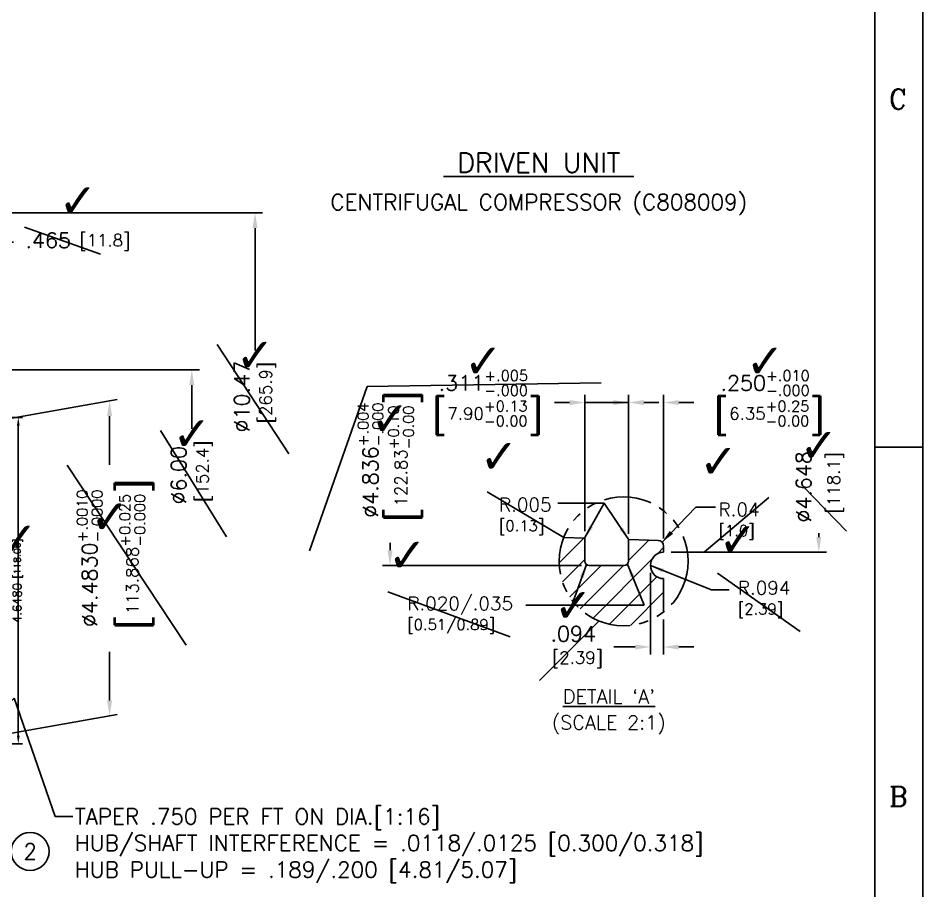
# Model space of a CAD drawing. Header units: inches. Extents: x 0 to 61.2, y 0 to 39.6.
# Drawn here: x 48.32 to 61.2, y 13.49 to 25.91 of the extents above; entities that cross this region are included whole.
import ezdxf
from ezdxf.enums import TextEntityAlignment as Align

# ---------------------------------------------------------------- set-up
doc = ezdxf.new("R2010")
doc.units = ezdxf.units.IN
doc.header["$LTSCALE"] = 0.54
doc.header["$MEASUREMENT"] = 0
doc.linetypes.add('PHANTOM', pattern=[2.5, 1.25, -0.25, 0.25, -0.25, 0.25, -0.25])
for name, color, linetype in [('BORDER', 5, 'Continuous'), ('DIM', 1, 'Continuous'), ('DIM_QC_PASS', 3, 'Continuous'), ('OBJ', 2, 'Continuous'), ('PHAN', 30, 'PHANTOM'), ('TEXT', 2, 'Continuous'), ('XHATCH', 3, 'Continuous')]:
    doc.layers.add(name, color=color, linetype=linetype)
doc.styles.add('ROMANC', font='romanc', dxfattribs={"height": 0.1563})
doc.styles.add('ROMANS', font='romans')
doc.styles.get("Standard").update_dxf_attribs({"font": 'romans.shx'})
doc.dimstyles.get("Standard").update_dxf_attribs({"dimtxt": 0.156, "dimasz": 0.156, "dimexe": 0.0625, "dimexo": 0.0625, "dimgap": 0.09, "dimtad": 0, "dimdec": 3, "dimzin": 4, "dimdsep": 46, "dimtxsty": 'ROMANS', "dimcen": 0, "dimclrd": 1, "dimclre": 1, "dimclrt": 2, "dimazin": 1, "dimtfac": 0.8, "dimtdec": 3, "dimtofl": 0, "dimtmove": 0, "dimatfit": 3, "dimfxl": 1, "dimtolj": 1, "dimtzin": 4, "dimlwd": -1, "dimlwe": -1, "dimarcsym": 0})
doc.dimstyles.new('Standard$0', dxfattribs={"dimtxt": 0.156, "dimasz": 0.156, "dimexe": 0.0625, "dimexo": 0.0625, "dimgap": 0.09, "dimtad": 0, "dimdec": 3, "dimzin": 4, "dimdsep": 46, "dimtxsty": 'ROMANS', "dimcen": 0, "dimclrd": 1, "dimclre": 1, "dimclrt": 2, "dimazin": 1, "dimtfac": 0.8, "dimtdec": 3, "dimtofl": 0, "dimtmove": 0, "dimatfit": 3, "dimfxl": 1, "dimtolj": 1, "dimtzin": 4, "dimlwd": -1, "dimlwe": -1, "dimarcsym": 0})

# ---------------------------------------------------------------- blocks, each defined once
blk = doc.blocks.new('KF')
at = {"layer": 'BORDER', "color": 5, "linetype": 'Continuous', "extrusion": (0, 1, 0)}
for p, q in [((34, 0), (34, 22)), ((33.62, 0.38), (33.62, 21.62)), ((34, 11), (33.62, 11))]:
    blk.add_line(p, q, dxfattribs=at)
at = {"color": 2, "style": 'ROMANS'}
blk.add_attdef('CUSTOMER', text='', height=0.225, dxfattribs=at).set_placement((28.347, 3.9483), align=Align.MIDDLE_LEFT)
for tag, height, p in [('SCALE', 0.12, (24.0581, 1.5469)), ('CPLG', 0.156, (31.665, 1.4996)), ('DWG_NO', 0.225, (31.3922, 1.0631))]:
    blk.add_attdef(tag, text='', height=height, dxfattribs=at).set_placement(p, align=Align.MIDDLE)
for tag, height, p in [('R', 0.125, (33.3398, 1.0109)), ('PG', 0.1, (32.6602, 0.9884)), ('OF', 0.1, (32.9787, 0.9884))]:
    blk.add_attdef(tag, text='', height=height, dxfattribs=at).set_placement(p, align=Align.MIDDLE_CENTER)
blk.add_attdef('COPY_YEAR', (22.9803, 0.7162), '', height=0.055, dxfattribs=at)
at = {"layer": 'BORDER', "color": 2, "linetype": 'Continuous', "style": 'ROMANC'}
for s, p in [('C', (33.7311, 13.674)), ('B', (33.7324, 8.16))]:
    blk.add_text(s, height=0.1563, dxfattribs=at).set_placement(p)
at = {"layer": 'BORDER', "style": 'ROMANS', "flags": 1}
for tag, p in [('REMARK', (34.1273, 2.1572)), ('DRVN_EQP', (34.1273, 1.7219)), ('DRVN_BR', (34.1259, 1.2658)), ('FEA1', (34.1259, 1.0611)), ('FEA2', (34.1245, 0.8748)), ('CP', (34.1245, 0.6999))]:
    blk.add_attdef(tag, p, '', height=0.1, dxfattribs=at)
for tag, p in [('DRV_EQP', (34.1287, 1.9733)), ('DRV_BR', (34.1273, 1.5172))]:
    blk.add_attdef(tag, text='', height=0.1, dxfattribs=at).set_placement(p, align=Align.MIDDLE_LEFT)
blk = doc.blocks.new('*D23')
at = {"layer": 'Defpoints', "color": 0, "transparency": 16777216}
for p in [(47.825, 20.143), (49.625, 15.977), (47.825, 15.66)]:
    blk.add_point(p, dxfattribs=at)
at = {"layer": 'DIM', "color": 1, "transparency": 16777216}
for p, q in [((47.933, 20.162), (49.733, 20.479)), ((49.625, 20.244), (49.625, 19.55)), ((49.625, 16.193), (49.625, 16.888)), ((47.933, 15.679), (49.733, 15.996))]:
    blk.add_line(p, q, dxfattribs=at)
for points in [[(49.589, 20.244), (49.661, 20.244), (49.625, 20.46)], [(49.589, 16.193), (49.661, 16.193), (49.625, 15.977)]]:
    blk.add_solid(points, dxfattribs=at)
at = {"layer": 'DIM', "color": 2, "transparency": 16777216, "char_height": 0.216, "attachment_point": 5, "rotation": 90, "style": 'ROMANS'}
for s, insert in [('\\A1;\\H0.8x; {\\o\\l\\H0.36288;[}113.868{\\H0.1512;\\S+0.025^ -0.000;}{\\o\\l\\H0.36288;]}', (50.01, 18.219)), ('\\A1;%%c4.4830{\\H0.1512;\\S+.0010^ -.0000;}', (49.341, 18.219))]:
    blk.add_mtext(s, dxfattribs=dict(at, insert=insert))
blk = doc.blocks.new('*D24')
at = {"layer": 'Defpoints', "color": 0, "transparency": 16777216}
for p in [(47.825, 20.901), (47.825, 14.901), (50.795, 14.901)]:
    blk.add_point(p, dxfattribs=at)
at = {"layer": 'DIM', "color": 1, "transparency": 16777216}
for p, q in [((47.933, 20.901), (50.903, 20.901)), ((50.795, 20.685), (50.795, 20.061))]:
    blk.add_line(p, q, dxfattribs=at)
blk.add_solid([(50.759, 20.685), (50.831, 20.685), (50.795, 20.901)], dxfattribs=at)
at = {"layer": 'DIM', "color": 2, "transparency": 16777216, "insert": (50.795, 19.401), "char_height": 0.216, "attachment_point": 5, "rotation": 90, "style": 'ROMANS'}
blk.add_mtext('\\A1;%%c6.00\\P\\H0.8x; [152.4]', dxfattribs=at)
blk = doc.blocks.new('*D25')
at = {"layer": 'Defpoints', "color": 0, "transparency": 16777216}
for p in [(47.099, 23.136), (47.099, 12.666), (51.695, 12.666)]:
    blk.add_point(p, dxfattribs=at)
at = {"layer": 'DIM', "color": 1, "transparency": 16777216}
for p, q in [((47.207, 23.136), (51.803, 23.136)), ((51.695, 22.92), (51.695, 21.178))]:
    blk.add_line(p, q, dxfattribs=at)
blk.add_solid([(51.659, 22.92), (51.731, 22.92), (51.695, 23.136)], dxfattribs=at)
at = {"layer": 'DIM', "color": 2, "transparency": 16777216, "insert": (51.695, 20.519), "char_height": 0.216, "attachment_point": 5, "rotation": 90, "style": 'ROMANS'}
blk.add_mtext('\\A1;%%c10.47\\P\\H0.8x; [265.9]', dxfattribs=at)
blk = doc.blocks.new('*D49')
at = {"layer": 'Defpoints', "color": 0, "transparency": 16777216}
for p in [(47.825, 22.717), (47.36, 22.335), (47.825, 20.901)]:
    blk.add_point(p, dxfattribs=at)
at = {"layer": 'DIM', "color": 1, "transparency": 16777216}
for p, q in [((47.36, 22.443), (47.36, 22.825)), ((47.825, 21.009), (47.825, 22.825)), ((47.144, 22.717), (46.928, 22.717)), ((48.041, 22.717), (48.257, 22.717))]:
    blk.add_line(p, q, dxfattribs=at)
for points in [[(47.144, 22.753), (47.144, 22.681), (47.36, 22.717)], [(48.041, 22.753), (48.041, 22.681), (47.825, 22.717)]]:
    blk.add_solid(points, dxfattribs=at)
at = {"layer": 'DIM', "color": 2, "transparency": 16777216, "insert": (49.174, 22.717), "char_height": 0.216, "attachment_point": 5, "style": 'ROMANS'}
blk.add_mtext('\\A1;.465\\H0.8x; [11.8]', dxfattribs=at)
blk = doc.blocks.new('*D58')
at = {"layer": 'Defpoints', "color": 0, "transparency": 16777216}
for p in [(57.01, 20.436), (56.388, 18.497), (57.01, 18.458)]:
    blk.add_point(p, dxfattribs=at)
at = {"layer": 'DIM', "color": 1, "transparency": 16777216}
for p, q in [((56.388, 18.605), (56.388, 20.544)), ((57.01, 18.566), (57.01, 20.544)), ((56.172, 20.436), (55.956, 20.436)), ((57.01, 20.436), (56.388, 20.436)), ((57.226, 20.436), (57.442, 20.436))]:
    blk.add_line(p, q, dxfattribs=at)
for points in [[(56.172, 20.472), (56.172, 20.4), (56.388, 20.436)], [(57.226, 20.472), (57.226, 20.4), (57.01, 20.436)]]:
    blk.add_solid(points, dxfattribs=at)
at = {"layer": 'DIM', "color": 2, "transparency": 16777216, "insert": (54.944, 20.436), "char_height": 0.216, "attachment_point": 5, "style": 'ROMANS'}
blk.add_mtext('\\A1;.311{\\H0.1512;\\S+.005^ -.000;}\\P\\H0.8x; {\\o\\l\\H0.36288;[}7.90{\\H0.1512;\\S+0.13^ -0.00;}{\\o\\l\\H0.36288;]}', dxfattribs=at)
blk = doc.blocks.new('*D59')
at = {"layer": 'Defpoints', "color": 0, "transparency": 16777216}
for p in [(57.51, 20.436), (57.01, 18.458), (57.51, 18.394)]:
    blk.add_point(p, dxfattribs=at)
at = {"layer": 'DIM', "color": 1, "transparency": 16777216}
for p, q in [((57.01, 18.566), (57.01, 20.544)), ((57.51, 18.502), (57.51, 20.544)), ((56.794, 20.436), (56.578, 20.436)), ((57.726, 20.436), (57.942, 20.436))]:
    blk.add_line(p, q, dxfattribs=at)
for points in [[(56.794, 20.472), (56.794, 20.4), (57.01, 20.436)], [(57.726, 20.472), (57.726, 20.4), (57.51, 20.436)]]:
    blk.add_solid(points, dxfattribs=at)
at = {"layer": 'DIM', "color": 2, "transparency": 16777216, "insert": (58.954, 20.436), "char_height": 0.216, "attachment_point": 5, "style": 'ROMANS'}
blk.add_mtext('\\A1;.250{\\H0.1512;\\S+.010^ -.000;}\\P\\H0.8x; {\\o\\l\\H0.36288;[}6.35{\\H0.1512;\\S+0.25^ -0.00;}{\\o\\l\\H0.36288;]}', dxfattribs=at)
blk = doc.blocks.new('*D60')
at = {"layer": 'Defpoints', "color": 0, "transparency": 16777216}
for p in [(57.322, 18.118), (57.51, 17.457), (57.322, 16.957)]:
    blk.add_point(p, dxfattribs=at)
at = {"layer": 'DIM', "color": 1, "transparency": 16777216}
for p, q in [((57.322, 18.01), (57.322, 16.849)), ((57.51, 17.349), (57.51, 16.849)), ((57.106, 16.957), (56.801, 16.957)), ((57.726, 16.957), (57.942, 16.957))]:
    blk.add_line(p, q, dxfattribs=at)
for points in [[(57.106, 16.993), (57.106, 16.921), (57.322, 16.957)], [(57.726, 16.993), (57.726, 16.921), (57.51, 16.957)]]:
    blk.add_solid(points, dxfattribs=at)
at = {"layer": 'DIM', "color": 2, "transparency": 16777216, "insert": (56.224, 16.957), "char_height": 0.216, "attachment_point": 5, "style": 'ROMANS'}
blk.add_mtext('\\A1;.094\\H0.8x;\\P [2.39]', dxfattribs=at)
blk = doc.blocks.new('*D61')
at = {"layer": 'Defpoints', "color": 0, "transparency": 16777216}
for p in [(53.616, 22.954), (56.448, 22.954), (56.448, 18.118)]:
    blk.add_point(p, dxfattribs=at)
at = {"layer": 'DIM', "color": 1, "transparency": 16777216}
for p, q in [((53.616, 18.334), (53.616, 18.438)), ((56.34, 18.118), (53.508, 18.118))]:
    blk.add_line(p, q, dxfattribs=at)
blk.add_solid([(53.58, 18.334), (53.652, 18.334), (53.616, 18.118)], dxfattribs=at)
at = {"layer": 'DIM', "color": 2, "transparency": 16777216, "insert": (53.616, 19.615), "char_height": 0.216, "attachment_point": 5, "rotation": 90, "style": 'ROMANS'}
blk.add_mtext('\\A1;%%c4.836{\\H0.1512;\\S+.004^ -.000;}\\P\\H0.8x; {\\o\\l\\H0.36288;[}122.83{\\H0.1512;\\S+0.10^ -0.00;}{\\o\\l\\H0.36288;]}', dxfattribs=at)
blk = doc.blocks.new('*D64')
at = {"layer": 'Defpoints', "color": 0, "transparency": 16777216}
for p in [(47.825, 20.225), (48.325, 20.225), (47.825, 15.577)]:
    blk.add_point(p, dxfattribs=at)
at = {"layer": 'DIM', "color": 1, "transparency": 16777216}
for p, q in [((47.885, 20.225), (48.385, 20.225)), ((48.325, 20.105), (48.325, 18.619)), ((48.325, 15.697), (48.325, 17.184)), ((47.885, 15.577), (48.385, 15.577))]:
    blk.add_line(p, q, dxfattribs=at)
for points in [[(48.305, 20.105), (48.345, 20.105), (48.325, 20.225)], [(48.305, 15.697), (48.345, 15.697), (48.325, 15.577)]]:
    blk.add_solid(points, dxfattribs=at)
at = {"layer": 'DIM', "color": 2, "transparency": 16777216, "insert": (48.325, 17.901), "char_height": 0.12, "attachment_point": 5, "rotation": 90, "style": 'ROMANS'}
blk.add_mtext('\\A1;4.6480\\H0.8x; [118.06]', dxfattribs=at)
blk = doc.blocks.new('*D65')
at = {"layer": 'Defpoints', "color": 0, "transparency": 16777216}
for p in [(57.51, 22.954), (59.718, 22.954), (57.51, 18.306)]:
    blk.add_point(p, dxfattribs=at)
at = {"layer": 'DIM', "color": 1, "transparency": 16777216}
for p, q in [((59.718, 18.522), (59.718, 18.577)), ((57.618, 18.306), (59.826, 18.306))]:
    blk.add_line(p, q, dxfattribs=at)
blk.add_solid([(59.682, 18.522), (59.754, 18.522), (59.718, 18.306)], dxfattribs=at)
at = {"layer": 'DIM', "color": 2, "transparency": 16777216, "char_height": 0.216, "attachment_point": 5, "rotation": 90, "style": 'ROMANS'}
for s, insert in [('\\A1;%%c4.648', (59.502, 19.236)), ('\\A1;\\H0.8x; [118.1]', (59.958, 19.236))]:
    blk.add_mtext(s, dxfattribs=dict(at, insert=insert))

msp = doc.modelspace()

# ---------------------------------------------------------------- hatches: boundary and pattern name
at = {"layer": 'XHATCH'}
h = msp.add_hatch(dxfattribs=at)
h.set_pattern_fill('ANSI31', color=256, scale=1.8)
h.paths.add_polyline_path([(57.51002, 17.93016, -1), (57.51002, 18.30616), (57.51002, 18.39362, 0.40509295), (57.43252, 18.47358), (57.02033, 18.48647, 0.42339338), (57.01002, 18.47647), (57.01002, 18.17816, -0.41421356), (56.95002, 18.11816), (56.44802, 18.11816, -0.41421356), (56.38802, 18.17816), (56.38802, 18.49653, 0.40509295), (56.37833, 18.50653), (56.08743, 18.51562, 0.09501093), (56.02234, 18.17616, 0.62728995), (57.51002, 17.45696)])

# ---------------------------------------------------------------- linework, layer by layer
at = {"layer": 'DIM'}
msp.add_circle((48.49322, 14.04686), 0.27, dxfattribs=at)
at = {"layer": 'OBJ'}
for p, q in [((56.08743, 18.51562), (56.37833, 18.50653)), ((56.38802, 18.49653), (56.38802, 18.17816)), ((57.01002, 18.17816), (57.01002, 18.47647)), ((57.02033, 18.48647), (57.43252, 18.47358)), ((57.51002, 18.39362), (57.51002, 18.30616)), ((56.44802, 18.11816), (56.95002, 18.11816)), ((57.51002, 17.93016), (57.51002, 17.45696))]:
    msp.add_line(p, q, dxfattribs=at)
for centre, radius, start, end in [((56.37802, 18.49653), 0.01, 0, 88.210089), ((57.02002, 18.47647), 0.01, 88.210089, 180), ((57.43002, 18.39362), 0.08, 0, 88.210089), ((57.51002, 18.11816), 0.188, 90, 270), ((56.44802, 18.17816), 0.06, 180, 270), ((56.95002, 18.17816), 0.06, 270, 0)]:
    msp.add_arc(centre, radius, start, end, dxfattribs=at)
at = {"layer": 'PHAN'}
msp.add_circle((56.94002, 18.17616), 0.91769, dxfattribs=at)
at = {"layer": 'XHATCH'}
for p, q in [((49.49748, 22.5497), (48.41515, 22.93251)), ((52.1755, 19.7051), (51.15544, 21.26134)), ((52.46844, 18.32771), (53.29124, 20.66448)), ((53.29124, 20.66448), (56.62164, 20.7167)), ((51.28965, 18.5245), (50.35013, 20.04049)), ((50.71252, 16.98167), (49.02136, 19.54411)), ((60.11069, 18.60344), (59.50247, 19.23636)), ((54.99927, 19.1647), (56.08743, 18.51562)), ((59.0065, 19.08616), (58.08607, 18.30616)), ((48.32536, 17.1837), (48.32536, 18.61912)), ((59.45549, 17.17879), (58.27689, 18.00906)), ((53.58496, 17.73978), (55.32479, 17.10025)), ((55.74392, 16.47825), (56.59028, 17.32774))]:
    msp.add_line(p, q, dxfattribs=at)

# ---------------------------------------------------------------- block references
at = {"layer": 'BORDER', "xscale": 1.8, "yscale": 1.8, "zscale": 1.8}
msp.add_blockref('KF', (0, 0), dxfattribs=at)

# ---------------------------------------------------------------- texts
at = {"layer": 'DIM', "color": 2, "char_height": 0.168, "attachment_point": 1, "style": 'ROMANS'}
for s, heights, insert in [('{\\H1.14286x;R.005}\\P{\\H0.91429x;[0.13]}', [0], (55.16675, 19.07954)), ('{\\H1.14286x;R.04} {\\H0.91429x;[1.0]}', [0.54606], (58.29146, 19.00931)), ('{\\H1.14286x;R.094} {\\H0.91429x;[2.39]}', [0], (58.56614, 17.89479)), ('{\\H1.14286x;R.020/.035}\\P{\\H0.91429x;[0.51/0.89]}', [0], (53.8614, 17.67269))]:
    msp.add_mtext_dynamic_manual_height_columns(s, width=0.7041007, gutter_width=0.875, heights=heights, dxfattribs=dict(at, insert=insert))
at = {"layer": 'DIM_QC_PASS', "color": 3, "char_height": 0.5, "width": 9.2, "attachment_point": 8}
for insert in [(49.17381, 23.06744), (51.69536, 20.86891), (54.9437, 20.78568), (58.95434, 20.78568), (53.61585, 19.96455), (50.79536, 19.75141), (59.71847, 19.58636), (55.16675, 19.42954), (55.16675, 19.42954), (58.29146, 19.35931), (58.29146, 19.35931), (49.62536, 18.5688), (48.32536, 18.25141), (58.56614, 18.24479), (58.56614, 18.24479), (53.8614, 18.02269), (56.22361, 17.30696)]:
    msp.add_mtext('{\\fArial|b1|i0;✓}', dxfattribs=dict(at, insert=insert))
at = {"layer": 'TEXT', "style": 'ROMANS'}
for s, height, p in [('%%u DRIVEN UNIT %%u', 0.2808, (55.73254, 23.85)), ('CENTRIFUGAL COMPRESSOR (C808009)', 0.225, (55.73254, 23.2884)), ('2', 0.225, (48.49322, 14.04686))]:
    msp.add_text(s, height=height, dxfattribs=at).set_placement(p, align=Align.MIDDLE_CENTER)
for s, height, p in [("%%UDETAIL `A'", 0.2, (56.07601, 16.25139)), ('(SCALE 2:1)', 0.2, (55.91891, 15.88174)), ('TAPER .750 PER FT ON DIA.[1:16]', 0.225, (49.13058, 14.5441)), ('HUB/SHAFT INTERFERENCE = .0118/.0125 [0.300/0.318]', 0.225, (49.13058, 14.1661)), ('HUB PULL-UP = .189/.200 [4.81/5.07]', 0.225, (49.13058, 13.7881))]:
    msp.add_text(s, height=height, dxfattribs=at).set_placement(p, align=Align.MIDDLE_LEFT)

# ---------------------------------------------------------------- dimensions: what is measured, and where the dimension line sits
at = {"layer": 'DIM'}
for base, p1, p2, picture, middle in [((51.69536, 12.66641), (47.09936, 23.13641), (47.09936, 12.66641), '*D25', (51.69536, 20.51891)), ((50.79536, 14.90141), (47.82536, 20.90141), (47.82536, 14.90141), '*D24', (50.79536, 19.40141))]:
    dim = msp.add_linear_dim(base=base, p1=p1, p2=p2, angle=90, dimstyle='Standard$0', override={"dimscale": 1.8, "dimtxt": 0.12, "dimasz": 0.12, "dimexe": 0.06, "dimexo": 0.06, "dimgap": 0.06, "dimdec": 2, "dimpost": '%%c<>\\X\\H0.8x;', "dimcen": 0.06, "dimse2": 1, "dimsd2": 1, "dimtp": 0.001, "dimtfac": 0.7, "dimtdec": 2}, dxfattribs=at)
    dim.commit()
    dim.dimension.update_dxf_attribs({"geometry": picture, "text_midpoint": middle, "dimtype": 160})
for base, p1, p2, override, picture, middle in [((47.82536, 22.71744), (47.36036, 22.33541), (47.82536, 20.90141), {"dimscale": 1.8, "dimtxt": 0.12, "dimasz": 0.12, "dimexe": 0.06, "dimexo": 0.06, "dimgap": 0.06, "dimpost": '<>\\H0.8x;', "dimcen": 0.06, "dimadec": 3, "dimtp": 0.035, "dimtm": 0.035, "dimtfac": 0.7}, '*D49', (49.17381, 22.71744)), ((57.51002, 20.43568), (57.01002, 18.4582), (57.51002, 18.39362), {"dimscale": 1.8, "dimtxt": 0.12, "dimasz": 0.12, "dimexe": 0.06, "dimexo": 0.06, "dimgap": 0.06, "dimlfac": 0.5, "dimpost": '<>\\P\\H0.8x;', "dimcen": 0.06, "dimadec": 3, "dimtol": 1, "dimtp": 0.01, "dimtfac": 0.7}, '*D59', (58.95434, 20.43568))]:
    dim = msp.add_linear_dim(base=base, p1=p1, p2=p2, dimstyle='Standard$0', override=override, dxfattribs=at)
    dim.commit()
    dim.dimension.update_dxf_attribs({"geometry": picture, "text_midpoint": middle})
for base, p1, p2, angle, text, override, picture, middle in [((53.61585, 22.95416), (56.44802, 18.11816), (56.44802, 22.95416), 90, '<>[]', {"dimscale": 1.8, "dimtxt": 0.12, "dimasz": 0.12, "dimexe": 0.06, "dimexo": 0.06, "dimgap": 0.06, "dimpost": '%%c<>\\X\\H0.8x;', "dimcen": 0.06, "dimse2": 1, "dimsd2": 1, "dimadec": 3, "dimtol": 1, "dimtp": 0.004, "dimtfac": 0.7}, '*D61', (53.61585, 19.61455)), ((59.71847, 22.95416), (57.51002, 18.30616), (57.51002, 22.95416), 90, '<>[]', {"dimscale": 1.8, "dimtxt": 0.12, "dimasz": 0.12, "dimexe": 0.06, "dimexo": 0.06, "dimgap": 0.06, "dimpost": '%%c<>\\X\\H0.8x;', "dimcen": 0.06, "dimse2": 1, "dimsd2": 1, "dimadec": 3, "dimtp": 0.004, "dimtfac": 0.7}, '*D65', (59.71847, 19.23636)), ((57.32202, 16.95696), (57.51002, 17.45696), (57.32202, 18.11816), 0, '<>\\P[]', {"dimscale": 1.8, "dimtxt": 0.12, "dimasz": 0.12, "dimexe": 0.06, "dimexo": 0.06, "dimgap": 0.06, "dimlfac": 0.5, "dimpost": '<>\\H0.8x;', "dimcen": 0.06, "dimadec": 3, "dimtp": 0.035, "dimtm": 0.035, "dimtfac": 0.7}, '*D60', (56.22361, 16.95696))]:
    dim = msp.add_linear_dim(base=base, p1=p1, p2=p2, angle=angle, text=text, dimstyle='Standard$0', override=override, dxfattribs=at)
    dim.commit()
    dim.dimension.update_dxf_attribs({"geometry": picture, "text_midpoint": middle, "dimtype": 160})
dim = msp.add_linear_dim(base=(57.01002, 20.43568), p1=(56.38802, 18.49653), p2=(57.01002, 18.4582), text='<>[]', dimstyle='Standard$0', override={"dimscale": 1.8, "dimtxt": 0.12, "dimasz": 0.12, "dimexe": 0.06, "dimexo": 0.06, "dimgap": 0.06, "dimlfac": 0.5, "dimpost": '<>\\X\\H0.8x;', "dimcen": 0.06, "dimadec": 3, "dimtol": 1, "dimtp": 0.005, "dimtfac": 0.7, "dimtofl": 1}, dxfattribs=at)
dim.commit()
dim.dimension.update_dxf_attribs({"geometry": '*D58', "text_midpoint": (54.9437, 20.43568), "dimtype": 160})
dim = msp.add_linear_dim(base=(49.62536, 15.9773), p1=(47.82536, 20.14291), p2=(47.82536, 15.65991), angle=90, dimstyle='Standard$0', override={"dimscale": 1.8, "dimtxt": 0.12, "dimasz": 0.12, "dimexe": 0.06, "dimexo": 0.06, "dimgap": 0.06, "dimdec": 4, "dimpost": '%%c<>\\X\\H0.8x;', "dimcen": 0.06, "dimadec": 4, "dimtol": 1, "dimtp": 0.001, "dimtfac": 0.7, "dimtdec": 4}, dxfattribs=at)
dim.commit()
dim.dimension.update_dxf_attribs({"geometry": '*D23', "text_midpoint": (49.62536, 18.2188)})
dim = msp.add_linear_dim(base=(48.32536, 20.22541), p1=(47.82536, 15.57741), p2=(47.82536, 20.22541), angle=90, text='<>[]', dimstyle='Standard$0', override={"dimtxt": 0.12, "dimasz": 0.12, "dimexe": 0.06, "dimexo": 0.06, "dimgap": 0.06, "dimdec": 4, "dimpost": '<>\\H0.8x;', "dimcen": 0.06, "dimadec": 3, "dimtp": 0.035, "dimtm": 0.035, "dimtfac": 0.7}, dxfattribs=at)
dim.commit()
dim.dimension.update_dxf_attribs({"geometry": '*D64', "text_midpoint": (48.32536, 17.90141)})

# ---------------------------------------------------------------- leaders
for points, override in [([(56.3852, 18.50349), (56.66188, 19.00324), (56.00294, 19.00324)], {"dimscale": 1.6, "dimtxt": 0.12, "dimasz": 0.12, "dimexe": 0.06, "dimexo": 0.06, "dimgap": 0.06, "dimtad": 0, "dimpost": '<>\\H0.8x;', "dimcen": 0.06, "dimadec": 3, "dimtp": 0.025, "dimtm": 0.025, "dimtfac": 0.7}), ([(57.01306, 18.48365), (56.66188, 19.00324)], {"dimscale": 1.6, "dimtxt": 0.12, "dimasz": 0.12, "dimexe": 0.06, "dimexo": 0.06, "dimgap": 0.06, "dimtad": 0, "dimpost": '<>\\H0.8x;', "dimcen": 0.06, "dimadec": 3, "dimtp": 0.025, "dimtm": 0.025, "dimtfac": 0.7}), ([(57.48747, 18.4493), (57.96616, 18.94649), (58.2475, 18.94766)], {"dimscale": 1.6, "dimtxt": 0.12, "dimasz": 0.12, "dimexe": 0.06, "dimexo": 0.06, "dimgap": 0.06, "dimtad": 0, "dimpost": '<>\\H0.8x;', "dimcen": 0.06, "dimadec": 3, "dimtp": 0.025, "dimtm": 0.025, "dimtfac": 0.7}), ([(57.32205, 18.11468), (58.19114, 17.76979), (58.44114, 17.76979)], {"dimscale": 1.6, "dimtxt": 0.12, "dimasz": 0.12, "dimexe": 0.06, "dimexo": 0.06, "dimgap": 0.06, "dimtad": 0, "dimpost": '<>\\H0.8x;', "dimcen": 0.06, "dimadec": 3, "dimtp": 0.025, "dimtm": 0.025, "dimtfac": 0.7}), ([(47.70036, 15.66382), (48.26604, 16.2295), (48.85058, 14.5441), (49.10058, 14.5441)], {"dimscale": 1.8, "dimtxt": 0.12, "dimasz": 0.12, "dimexe": 0.06, "dimexo": 0.06, "dimgap": 0.06, "dimdec": 2, "dimpost": '%%c<>\\X\\H0.8x;', "dimcen": 0.06, "dimtp": 0.001, "dimtfac": 0.7, "dimtdec": 2})]:
    msp.add_leader(points, dimstyle='Standard', override=override, dxfattribs=at)
at = {"layer": 'DIM', "ltscale": 1.8}
for points in [[(56.40996, 18.13178), (56.20192, 17.55001), (55.54971, 17.55001)], [(56.99358, 18.1369), (57.23259, 17.55001), (56.11212, 17.55001)]]:
    msp.add_leader(points, dimstyle='Standard', override={"dimscale": 1.6, "dimtxt": 0.12, "dimasz": 0.12, "dimexe": 0.06, "dimexo": 0.06, "dimgap": 0.06, "dimtad": 0, "dimpost": '<>\\H0.8x;', "dimcen": 0.06, "dimadec": 3, "dimtp": 0.025, "dimtm": 0.025, "dimtfac": 0.7}, dxfattribs=at)

doc.saveas('drawing.dxf')
